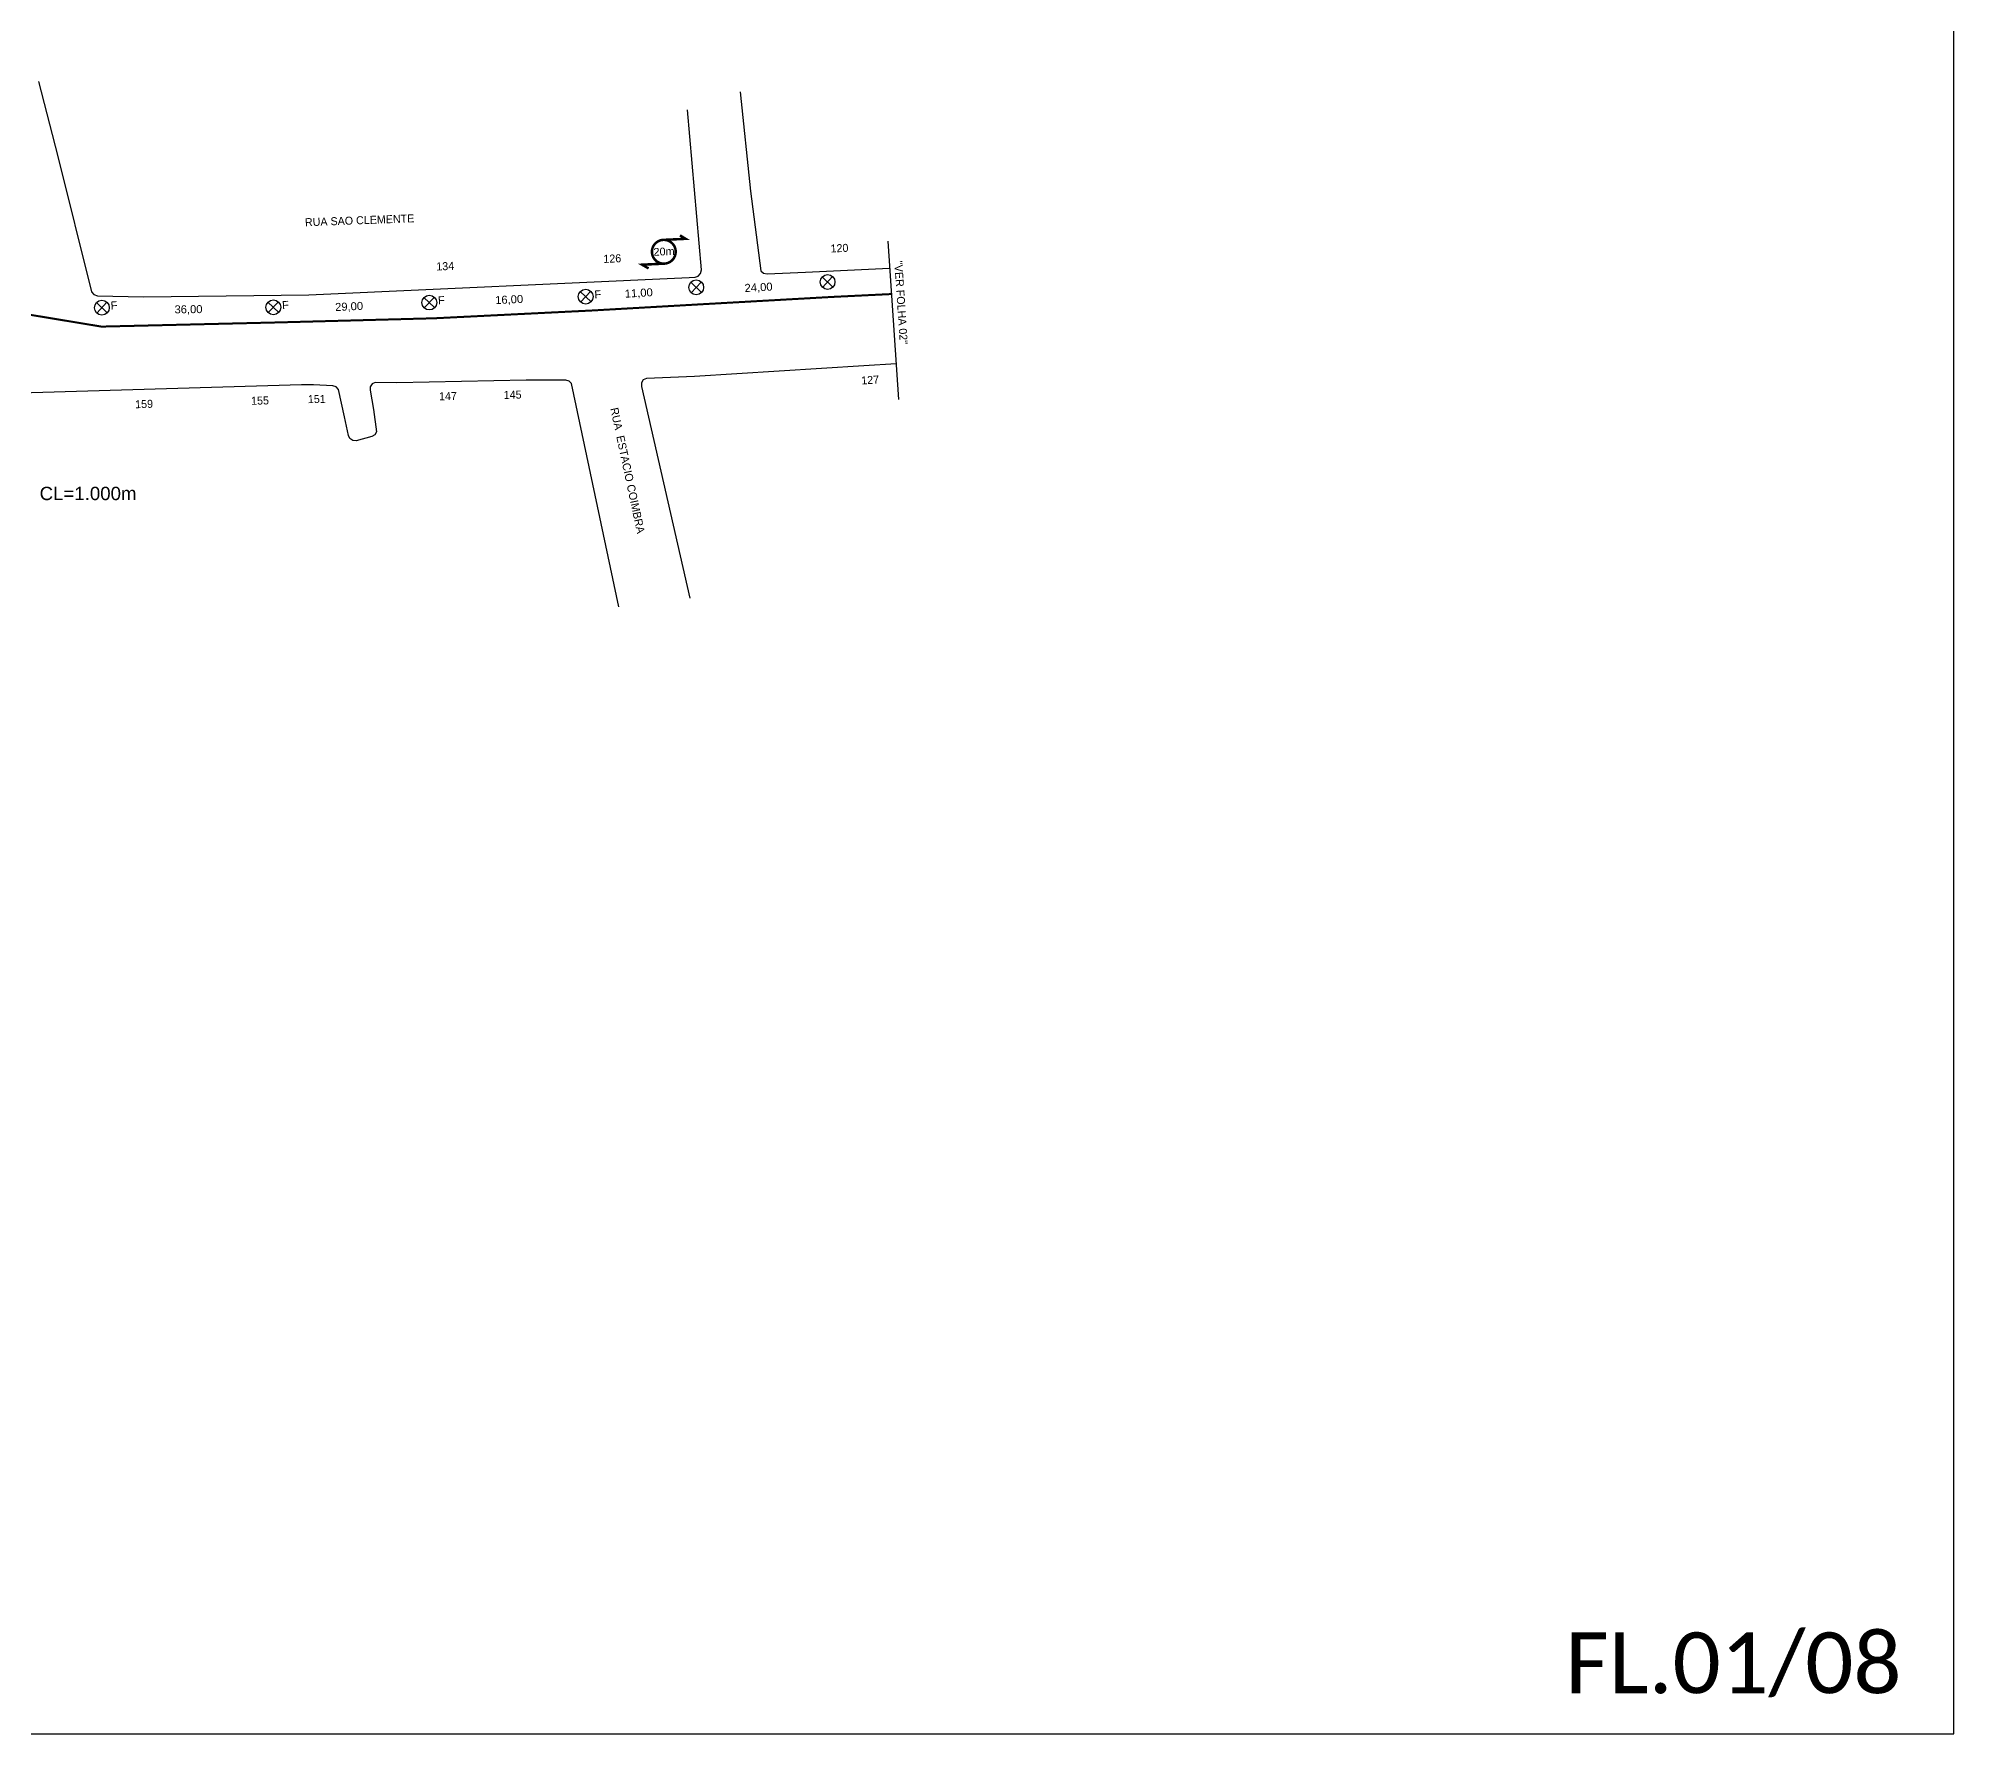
# Model space of a CAD drawing. Header units: inches. Extents: x 10034 to 13570, y 6075 to 9325.
# Drawn here: x 10585.5 to 10872.6, y 8730.9 to 8985 of the extents above; entities that cross this region are included whole.
import ezdxf
from ezdxf.enums import TextEntityAlignment as Align

# ---------------------------------------------------------------- set-up
doc = ezdxf.new("R2010")
doc.units = ezdxf.units.IN
doc.header["$MEASUREMENT"] = 0
doc.linetypes.add('DASHED', pattern=[0.75, 0.5, -0.25])
for name, color, linetype in [('ALINHAMENTO PREDIAL', 120, 'Continuous'), ('METRAGEM', 7, 'Continuous'), ('NOME LOGRADOURO', 252, 'Continuous'), ('NUMERAÇÃO', 7, 'Continuous')]:
    doc.layers.add(name, color=color, linetype=linetype)
doc.styles.add('ARIAL', font='arial.ttf')
doc.styles.add('WMF-Calibri0', font='CALIBRI.TTF')
doc.linetypes.add('FENCELINE1', pattern='A,0.25,-0.1,[133,ltypeshp.shx,S=0.1,R=0,X=-0.1,Y=0],-0.1,1', length=1.45)

msp = doc.modelspace()

# ---------------------------------------------------------------- linework, layer by layer
for points in [[(10034.08, 8730.9), (10872.65, 8730.9), (10872.65, 9324.9), (10034.08, 9324.9), (10034.08, 8730.9)], [(10712.84, 8954.64), (10714.42, 8930.9)]]:
    msp.add_lwpolyline(points)
at = {"color": 1, "const_width": 0.377}
msp.add_lwpolyline([(10679.17, 8954.82, 1.000012), (10679.34, 8951.26, 0.999978)], format="xyb", close=True, dxfattribs=at)
at = {"color": 1, "const_width": 0.377, "elevation": 0.38}
msp.add_lwpolyline([(10679.17, 8954.82), (10682.53, 8954.98), (10681.68, 8955.5)], dxfattribs=at)
at = {"color": 1, "const_width": 0.377}
msp.add_lwpolyline([(10679.34, 8951.26), (10676, 8951.1), (10676.97, 8950.54)], dxfattribs=at)
at = {"color": 1}
for points in [[(10684.88, 8948.5), (10683.35, 8946.89)], [(10703, 8949.27), (10704.61, 8947.74)], [(10704.57, 8949.31), (10703.04, 8947.7)], [(10643.28, 8946.19), (10644.89, 8944.66)], [(10644.85, 8946.22), (10643.32, 8944.62)], [(10666.73, 8947.07), (10668.34, 8945.54)], [(10668.3, 8947.11), (10666.77, 8945.5)], [(10683.31, 8948.46), (10684.91, 8946.93)], [(10594.2, 8945.42), (10595.81, 8943.89)], [(10595.77, 8945.46), (10594.24, 8943.85)], [(10619.9, 8945.48), (10621.51, 8943.95)], [(10621.47, 8945.52), (10619.94, 8943.91)]]:
    msp.add_lwpolyline(points, dxfattribs=at)
at = {"color": 1, "linetype": 'FENCELINE1', "ltscale": 2, "const_width": 0.3}
msp.add_lwpolyline([(10481.66, 8920.64), (10504.26, 8929.17), (10518.68, 8930.4), (10527.64, 8930.95), (10541.14, 8931.99), (10558.17, 8934.46), (10576.34, 8935.38), (10572.35, 8945.56), (10594.94, 8941.82), (10621.51, 8942.45), (10644.91, 8943.07), (10668.59, 8944.24), (10684.76, 8945.16), (10704.52, 8946.27), (10713.37, 8946.7)], dxfattribs=at)
at = {"color": 1}
for centre in [(10684.11, 8947.7), (10703.81, 8948.51), (10595, 8944.65), (10620.71, 8944.72), (10644.09, 8945.42), (10667.54, 8946.31)]:
    msp.add_circle(centre, 1.11, dxfattribs=at)
at = {"layer": 'ALINHAMENTO PREDIAL'}
for points in [[(10585.49, 8978.56), (10588.4, 8967.34), (10593.46, 8947.01), (10593.8, 8946.62), (10594.34, 8946.44), (10601.24, 8946.3), (10626.02, 8946.59), (10683.06, 8949.2), (10683.94, 8949.24), (10684.43, 8949.39), (10684.78, 8949.77), (10684.89, 8950.32), (10682.82, 8974.29)], [(10690.7, 8977), (10692.27, 8962.12), (10693.82, 8950.2), (10694.19, 8949.84), (10694.73, 8949.72), (10700.49, 8950), (10713.11, 8950.57)], [(10714.07, 8936.22), (10709.26, 8935.92), (10683.85, 8934.35), (10676.64, 8934.06), (10676.18, 8933.82), (10675.91, 8933.38), (10675.89, 8932.86), (10683.17, 8901.13)], [(10672.49, 8899.82), (10665.43, 8933.29), (10665.07, 8933.66), (10664.57, 8933.79), (10658.62, 8933.81), (10639.22, 8933.38), (10635.98, 8933.46), (10635.52, 8933.23), (10635.24, 8932.79), (10635.21, 8932.27), (10635.71, 8929.39), (10636.2, 8926.07), (10635.94, 8925.62), (10635.49, 8925.36), (10633.15, 8924.72), (10632.63, 8924.75), (10632.2, 8925.05), (10631.98, 8925.51), (10631.36, 8928.28), (10630.47, 8932.41), (10630.12, 8932.79), (10629.63, 8932.95), (10626.73, 8933.11), (10624.94, 8933.07), (10572.62, 8931.53)]]:
    msp.add_lwpolyline(points, dxfattribs=at)

# ---------------------------------------------------------------- texts
at = {"color": 1, "style": 'ARIAL'}
for s, height, rotation, p in [('20m', 1.162, 2.695, (10677.74, 8952.43)), ('F', 1.2, 3.6242, (10596.35, 8944.37)), ('F', 1.2, 3.6242, (10622.05, 8944.43)), ('F', 1.2, 3.6242, (10645.43, 8945.14)), ('F', 1.2, 3.6242, (10668.88, 8946.02))]:
    msp.add_text(s, height=height, rotation=rotation, dxfattribs=at).set_placement(p)
at = {"linetype": 'DASHED', "ltscale": 2, "style": 'ARIAL'}
msp.add_text('CL=1.000m', height=2, dxfattribs=at).set_placement((10592.93, 8916.81), align=Align.MIDDLE_CENTER)
at = {"color": 7, "linetype": 'Continuous', "style": 'WMF-Calibri0'}
msp.add_text('FL.01/08', height=9.118, dxfattribs=at).set_placement((10814.42, 8736.97))
at = {"layer": 'METRAGEM', "color": 3, "style": 'ARIAL'}
for s, rotation, p in [('16,00', 2.6199, (10654, 8945.19)), ('11,00', 3.2745, (10673.44, 8946.15)), ('24,00', 3.2173, (10691.4, 8947)), ('36,00', 0.6705, (10605.9, 8943.8)), ('29,00', 2.6199, (10630, 8944.15))]:
    msp.add_text(s, height=1.2, rotation=rotation, dxfattribs=at).set_placement(p)
at = {"layer": 'NOME LOGRADOURO'}
for s, rotation, p in [('RUA SAO CLEMENTE', 2.0893, (10625.47, 8956.86)), ('RUA  ESTACIO COIMBRA', 282.0981, (10671.22, 8929.54))]:
    msp.add_text(s, height=1.2, rotation=rotation, dxfattribs=at).set_placement(p)
at = {"layer": 'NUMERAÇÃO'}
for s, rotation, p in [('120', 2.5942, (10704.28, 8952.92)), ('134', 2.6212, (10645.17, 8950.22)), ('126', 2.6212, (10670.22, 8951.36)), ("''VER FOLHA 02''", 273.8167, (10713.81, 8951.65)), ('127', 3.5557, (10708.89, 8933.14)), ('155', 1.6868, (10617.39, 8930.09)), ('151', 1.2808, (10625.9, 8930.34)), ('147', 1.2704, (10645.56, 8930.77)), ('145', 1.2704, (10655.26, 8930.98)), ('159', 1.6868, (10600.01, 8929.58))]:
    msp.add_text(s, height=1.2, rotation=rotation, dxfattribs=at).set_placement(p)

doc.saveas('drawing.dxf')
